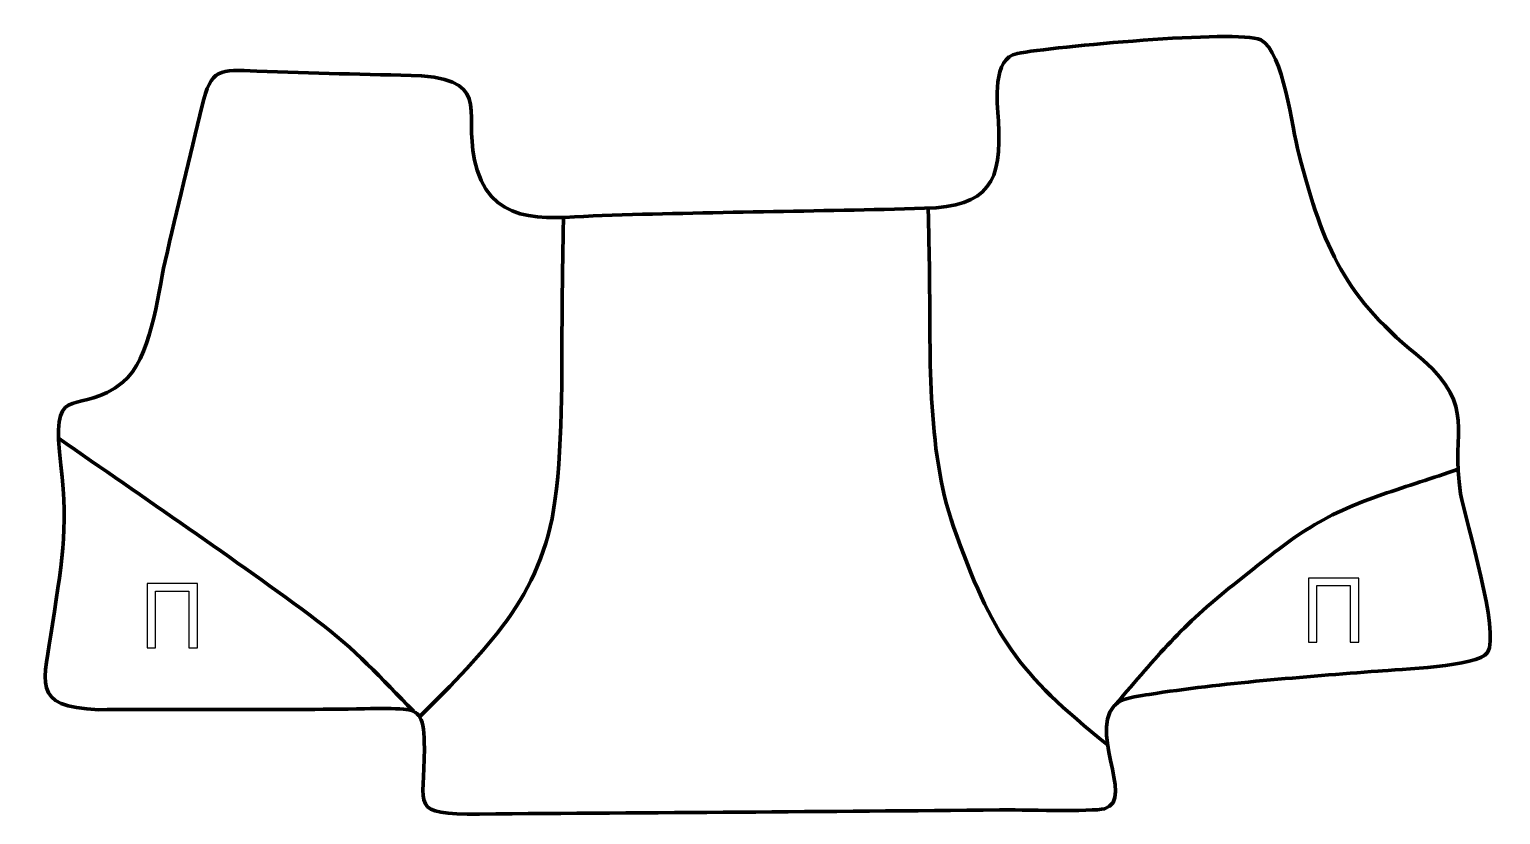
# Model space of a CAD drawing. Header units: millimetres. Extents: x 1043 to 1460, y 221 to 444.
import ezdxf

# ---------------------------------------------------------------- set-up
doc = ezdxf.new("R2010")
doc.units = ezdxf.units.MM
doc.header["$MEASUREMENT"] = 0
doc.layers.add('layer 2', color=7, linetype='Continuous')
doc.layers.add('layer 3', color=7, linetype='Continuous')

msp = doc.modelspace()

# ---------------------------------------------------------------- linework, layer by layer
at = {"layer": 'layer 2', "color": 142, "lineweight": 158}
for points, knots in [([(1348.3441, 241.2323), (1322.8757, 261.4198), (1315.5537, 272.2657), (1304.7101, 302.9411), (1304.7101, 302.9411), (1296.8968, 325.0443), (1298.212, 353.2651), (1297.8718, 376.6085), (1297.8718, 376.6085), (1297.7604, 382.1292), (1297.6486, 387.6498), (1297.5366, 393.1705)], [0, 0, 0, 0, 0.25, 0.25, 0.25, 0.25, 0.5, 0.5, 0.5, 0.5, 1, 1, 1, 1]), ([(1153.3847, 249.1252), (1172.1039, 267.9954), (1188.0081, 282.9537), (1191.7488, 310.308), (1191.7488, 310.308), (1194.148, 327.8521), (1193.5727, 350.4118), (1193.7969, 368.484), (1193.7969, 368.484), (1193.8882, 375.8385), (1194.0041, 383.1888), (1194.1547, 390.5424)], [0, 0, 0, 0, 0.25, 0.25, 0.25, 0.25, 0.5, 0.5, 0.5, 0.5, 1, 1, 1, 1]), ([(1051.0628, 328.0814), (1075.399, 310.9188), (1100.547, 294.1244), (1124.3734, 276.3434), (1124.3734, 276.3434), (1134.6843, 268.6486), (1142.7371, 259.879), (1151.6044, 250.6904)], [0, 0, 0, 0, 0.33333333, 0.33333333, 0.33333333, 0.33333333, 1, 1, 1, 1]), ([(1350.602, 252.5944), (1362.5992, 266.5045), (1369.2793, 274.8602), (1384.0225, 286.5064), (1384.0225, 286.5064), (1399.9033, 299.0514), (1406.4163, 305.2071), (1426.1668, 312.069), (1426.1668, 312.069), (1433.3412, 314.5051), (1440.544, 316.73), (1447.7081, 319.2355)], [0, 0, 0, 0, 0.25, 0.25, 0.25, 0.25, 0.5, 0.5, 0.5, 0.5, 1, 1, 1, 1])]:
    msp.add_open_spline(points, degree=3, knots=knots, dxfattribs=at)
at = {"layer": 'layer 2', "color": 142}
for points in [[(1405.288, 288.4301), (1405.288, 288.4301), (1419.5628, 288.4301), (1419.5628, 288.4301), (1419.5628, 288.4301), (1419.5628, 288.4301), (1419.5628, 270.2437), (1419.5628, 270.2437), (1419.5628, 270.2437), (1419.5628, 270.2437), (1417.1498, 270.2437), (1417.1498, 270.2437), (1417.1498, 270.2437), (1417.1498, 270.2437), (1417.1498, 286.2965), (1417.1498, 286.2965), (1417.1498, 286.2965), (1417.1498, 286.2965), (1407.701, 286.2965), (1407.701, 286.2965), (1407.701, 286.2965), (1407.701, 286.2965), (1407.701, 270.2437), (1407.701, 270.2437), (1407.701, 270.2437), (1407.701, 270.2437), (1405.288, 270.2437), (1405.288, 270.2437), (1405.288, 270.2437), (1405.288, 270.2437), (1405.288, 288.4301), (1405.288, 288.4301)], [(1076.1461, 286.8426), (1076.1461, 286.8426), (1090.4209, 286.8426), (1090.4209, 286.8426), (1090.4209, 286.8426), (1090.4209, 286.8426), (1090.4209, 268.6562), (1090.4209, 268.6562), (1090.4209, 268.6562), (1090.4209, 268.6562), (1088.0079, 268.6562), (1088.0079, 268.6562), (1088.0079, 268.6562), (1088.0079, 268.6562), (1088.0079, 284.709), (1088.0079, 284.709), (1088.0079, 284.709), (1088.0079, 284.709), (1078.5591, 284.709), (1078.5591, 284.709), (1078.5591, 284.709), (1078.5591, 284.709), (1078.5591, 268.6562), (1078.5591, 268.6562), (1078.5591, 268.6562), (1078.5591, 268.6562), (1076.1461, 268.6562), (1076.1461, 268.6562), (1076.1461, 268.6562), (1076.1461, 268.6562), (1076.1461, 286.8426), (1076.1461, 286.8426)]]:
    msp.add_open_spline(points, degree=3, knots=[0, 0, 0, 0, 0.11111111, 0.11111111, 0.11111111, 0.11111111, 0.22222222, 0.22222222, 0.22222222, 0.22222222, 0.33333333, 0.33333333, 0.33333333, 0.33333333, 0.44444444, 0.44444444, 0.44444444, 0.44444444, 0.55555556, 0.55555556, 0.55555556, 0.55555556, 0.66666667, 0.66666667, 0.66666667, 0.66666667, 0.77777778, 0.77777778, 0.77777778, 0.77777778, 1, 1, 1, 1], dxfattribs=at)
at = {"layer": 'layer 3', "color": 242, "lineweight": 158}
msp.add_open_spline([(1137.8063, 251.4116), (1112.6996, 250.9227), (1087.5986, 251.4229), (1062.4901, 251.1322), (1062.4901, 251.1322), (1042.8, 252.0193), (1046.9304, 258.6102), (1049.3678, 275.3622), (1049.3678, 275.3622), (1052.3489, 295.3489), (1053.9373, 303.6152), (1051.3, 324.1255), (1051.3, 324.1255), (1049.5598, 344.4899), (1056.8676, 333.8946), (1069.2514, 343.8566), (1069.2514, 343.8566), (1077.3437, 350.3664), (1078.9985, 368.1028), (1081.261, 378.1685), (1081.261, 378.1685), (1084.5877, 392.813), (1088.2768, 407.6095), (1091.7756, 422.2484), (1091.7756, 422.2484), (1094.2669, 432.6716), (1096.5037, 432.4924), (1107.2773, 431.9883), (1107.2773, 431.9883), (1122.8814, 431.3007), (1138.3608, 431.162), (1153.9296, 430.6541), (1153.9296, 430.6541), (1174.7963, 428.8881), (1164.8214, 419.5801), (1169.7193, 403.9008), (1169.7193, 403.9008), (1174.9478, 387.1634), (1191.4944, 390.6483), (1205.1074, 391.1021), (1205.1074, 391.1021), (1235.5676, 392.0705), (1266.0434, 392.2715), (1296.5105, 393.134), (1296.5105, 393.134), (1314.6376, 393.6472), (1318.5455, 400.5051), (1317.4065, 417.9378), (1317.4065, 417.9378), (1317.0606, 423.2318), (1315.5769, 435.686), (1322.7955, 437.0139), (1322.7955, 437.0139), (1332.8176, 438.8575), (1384.7265, 443.7906), (1391.75, 440.8772), (1391.75, 440.8772), (1398.3961, 437.1821), (1400.5634, 416.0653), (1402.5268, 408.5295), (1402.5268, 408.5295), (1409.7105, 381.5018), (1415.4757, 367.899), (1437.8312, 350.1645), (1437.8312, 350.1645), (1452.8727, 336.2655), (1445.564, 331.0311), (1448.3735, 312.3184), (1448.3735, 312.3184), (1449.852, 304.1581), (1459.7365, 273.0072), (1456.0129, 267.357), (1456.0129, 267.357), (1453.2933, 263.2302), (1430.7272, 262.5422), (1425.0281, 262.087), (1425.0281, 262.087), (1404.1177, 260.4168), (1380.7058, 258.7186), (1360.1074, 255.4705), (1360.1074, 255.4705), (1357.8339, 255.112), (1353.9366, 254.5309), (1351.8526, 253.5999), (1351.8526, 253.5999), (1341.325, 246.6316), (1356.7797, 225.7055), (1347.4697, 223.097), (1347.4697, 223.097), (1344.2429, 222.1929), (1323.135, 222.8337), (1317.6878, 222.7745), (1317.6878, 222.7745), (1268.5913, 222.2452), (1219.4671, 221.9795), (1170.366, 221.5995), (1170.366, 221.5995), (1150.2618, 221.444), (1154.7359, 223.3804), (1154.7245, 240.141), (1154.7245, 240.141), (1154.7184, 249.1216), (1153.4135, 250.9368), (1148.7713, 251.2982), (1148.7713, 251.2982), (1146.2025, 251.4981), (1142.2004, 251.4971), (1137.8063, 251.4116)], degree=3, knots=[0, 0, 0, 0, 0.03571429, 0.03571429, 0.03571429, 0.03571429, 0.07142857, 0.07142857, 0.07142857, 0.07142857, 0.10714286, 0.10714286, 0.10714286, 0.10714286, 0.14285714, 0.14285714, 0.14285714, 0.14285714, 0.17857143, 0.17857143, 0.17857143, 0.17857143, 0.21428571, 0.21428571, 0.21428571, 0.21428571, 0.25, 0.25, 0.25, 0.25, 0.28571429, 0.28571429, 0.28571429, 0.28571429, 0.32142857, 0.32142857, 0.32142857, 0.32142857, 0.35714286, 0.35714286, 0.35714286, 0.35714286, 0.39285714, 0.39285714, 0.39285714, 0.39285714, 0.42857143, 0.42857143, 0.42857143, 0.42857143, 0.46428571, 0.46428571, 0.46428571, 0.46428571, 0.5, 0.5, 0.5, 0.5, 0.53571429, 0.53571429, 0.53571429, 0.53571429, 0.57142857, 0.57142857, 0.57142857, 0.57142857, 0.60714286, 0.60714286, 0.60714286, 0.60714286, 0.64285714, 0.64285714, 0.64285714, 0.64285714, 0.67857143, 0.67857143, 0.67857143, 0.67857143, 0.71428571, 0.71428571, 0.71428571, 0.71428571, 0.75, 0.75, 0.75, 0.75, 0.78571429, 0.78571429, 0.78571429, 0.78571429, 0.82142857, 0.82142857, 0.82142857, 0.82142857, 0.85714286, 0.85714286, 0.85714286, 0.85714286, 0.89285714, 0.89285714, 0.89285714, 0.89285714, 0.92857143, 0.92857143, 0.92857143, 0.92857143, 1, 1, 1, 1], dxfattribs=at)

doc.saveas('drawing.dxf')
